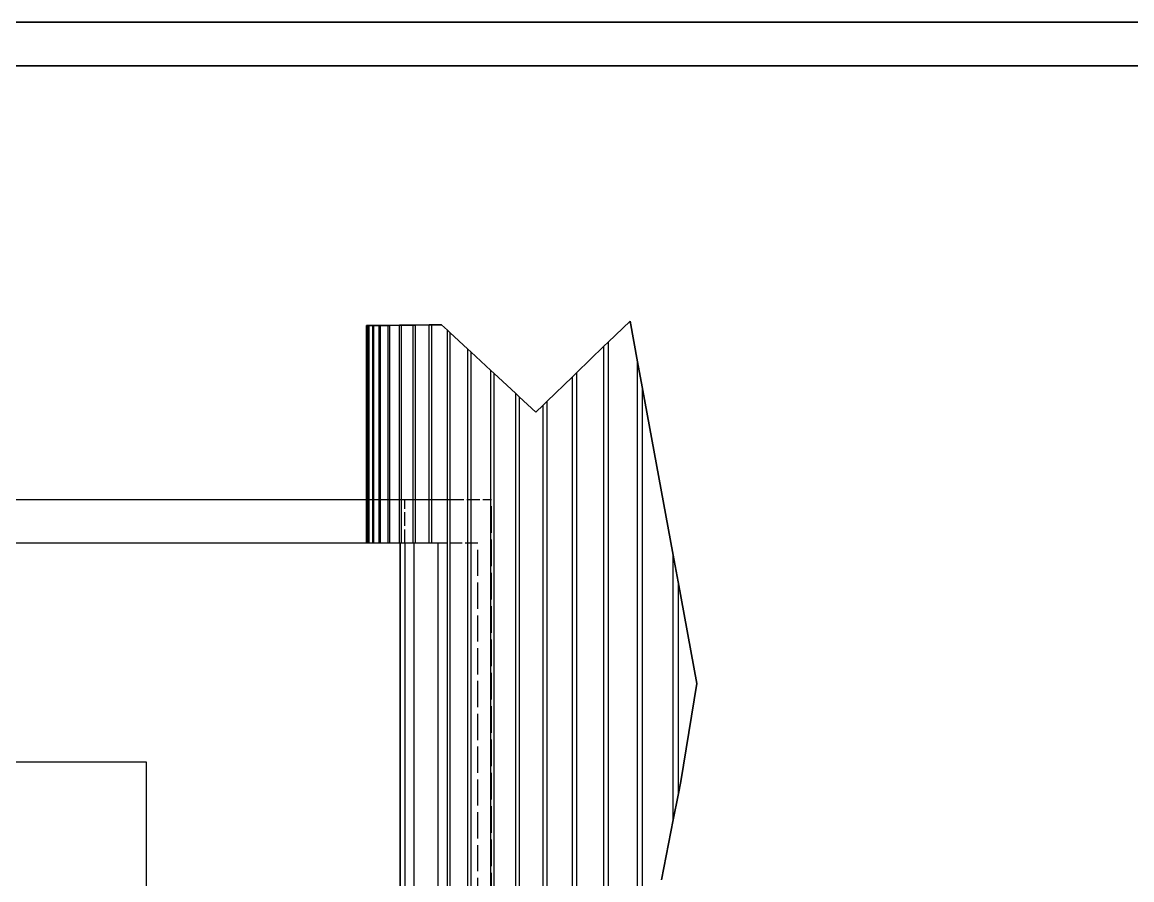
# Model space of a CAD drawing. Header units: millimetres. Extents: x 0 to 100323, y 0 to 59400.
# Drawn here: x 69741 to 82428, y 49598 to 59400 of the extents above; entities that cross this region are included whole.
import ezdxf

# ---------------------------------------------------------------- set-up
doc = ezdxf.new("R2010")
doc.units = ezdxf.units.MM
doc.header["$LTSCALE"] = 100
doc.linetypes.add('DASHED', pattern=[0.2067, 0.1654, -0.0413])
doc.layers.get('0').update_dxf_attribs({"lineweight": 18})
for name, color, linetype, lineweight in [('Border', 7, 'Continuous', 35), ('Break Line', 7, 'Continuous', 35), ('Hidden', 7, 'DASHED', 25), ('Visible', 7, 'Continuous', 25)]:
    doc.layers.add(name, color=color, linetype=linetype, lineweight=lineweight)

# ---------------------------------------------------------------- blocks, each defined once
blk = doc.blocks.new('Borders Bigadan Border')
at = {"layer": 'Border'}
for p, q in [((0, 594), (841, 594)), ((836, 589), (20, 589))]:
    blk.add_line(p, q, dxfattribs=at)

msp = doc.modelspace()

# ---------------------------------------------------------------- linework, layer by layer
at = {"layer": 'Break Line'}
for p, q in [((76690.3, 55983.7), (76441.9, 55743.8)), ((76776.2, 55517.6), (76690.3, 55983.7)), ((73679.9, 55931.6), (73679.1, 55931.6)), ((73679.9, 55931.6), (73681.1, 55931.6)), ((73700.5, 55931.9), (73681.1, 55931.6)), ((73700.5, 55931.9), (73705.3, 55931.9)), ((73748.3, 55932.4), (73705.3, 55931.9)), ((73748.3, 55932.4), (73756.7, 55932.5)), ((73823.3, 55933.3), (73756.7, 55932.5)), ((73823.3, 55933.3), (73835.4, 55933.5)), ((73925.5, 55934.6), (73835.4, 55933.5)), ((73925.5, 55934.6), (73941.1, 55934.8)), ((74054.7, 55936.1), (73941.1, 55934.8)), ((74054.7, 55936.1), (74073.9, 55936.4)), ((74210.7, 55938), (74073.9, 55936.4)), ((74210.7, 55938), (74233.4, 55938.3)), ((74393.3, 55940.2), (74233.4, 55938.3)), ((74393.3, 55940.2), (74419.5, 55940.5)), ((74535.8, 55941.9), (74419.5, 55940.5)), ((74602.3, 55880.3), (74535.8, 55941.9)), ((74602.3, 55880.3), (74632, 55852.7)), ((74837.3, 55662.4), (74632, 55852.7)), ((76392.2, 55695.8), (76078.5, 55392.9)), ((76392.2, 55695.8), (76441.9, 55743.8)), ((74837.3, 55662.4), (74870.5, 55631.6)), ((75098.2, 55420.6), (74870.5, 55631.6)), ((76776.2, 55517.6), (76829, 55231.1)), ((75098.2, 55420.6), (75134.8, 55386.7)), ((75384.5, 55155.3), (75134.8, 55386.7)), ((76032, 55348), (75739.2, 55065.3)), ((76032, 55348), (76078.5, 55392.9)), ((77183.5, 53308.4), (76829, 55231.1)), ((75384.5, 55155.3), (75424.5, 55118.2)), ((75613, 54943.5), (75424.5, 55118.2)), ((75695.9, 55023.5), (75739.2, 55065.3)), ((75695.9, 55023.5), (75613, 54943.5)), ((77183.5, 53308.4), (77239.3, 53005.4)), ((77453.5, 51843.4), (77239.3, 53005.4)), ((77269.5, 50720.7), (77453.5, 51843.4)), ((77239.3, 50566.9), (77269.5, 50720.7)), ((77239.3, 50566.9), (77183.5, 50281.9)), ((77049.4, 49598), (77183.5, 50281.9))]:
    msp.add_line(p, q, dxfattribs=at)
at = {"layer": 'Hidden', "ltscale": 9.523383}
msp.add_line((74116.7, 53445.5), (74116.7, 53945.5), dxfattribs=at)
at = {"layer": 'Hidden', "ltscale": 8.786604}
msp.add_line((74644.6, 53945.5), (75105.9, 53945.5), dxfattribs=at)
at = {"layer": 'Hidden', "ltscale": 18.430206}
msp.add_line((75105.9, 45945.5), (75105.9, 53945.5), dxfattribs=at)
at = {"layer": 'Hidden', "ltscale": 8.712893}
msp.add_line((74950.7, 53445.5), (74493.2, 53445.5), dxfattribs=at)
at = {"layer": 'Hidden', "ltscale": 18.142235}
msp.add_line((74950.7, 45945.5), (74950.7, 53445.5), dxfattribs=at)
at = {"layer": 'Visible'}
for p, q in [((73679.1, 53445.5), (73679.1, 55931.6)), ((73679.9, 53445.5), (73679.9, 55931.6)), ((73681.1, 55931.6), (73681.1, 53445.5)), ((73700.5, 53445.5), (73700.5, 55931.9)), ((73705.3, 55931.9), (73705.3, 53445.5)), ((73748.3, 53445.5), (73748.3, 55932.4)), ((73756.7, 55932.5), (73756.7, 53445.5)), ((73823.3, 53445.5), (73823.3, 55933.3)), ((73835.4, 55933.5), (73835.4, 53445.5)), ((73925.5, 53445.5), (73925.5, 55934.6)), ((73941.1, 55934.8), (73941.1, 53445.5)), ((74054.7, 53445.5), (74054.7, 55936.1)), ((74073.9, 55936.4), (74073.9, 53445.5)), ((74210.7, 53445.5), (74210.7, 55938)), ((74233.4, 55938.3), (74233.4, 53445.5)), ((74393.3, 53445.5), (74393.3, 55940.2)), ((74419.5, 55940.5), (74419.5, 53445.5)), ((74602.3, 46445.5), (74602.3, 55880.3)), ((74632, 55852.7), (74632, 46445.5)), ((76392.2, 46445.5), (76392.2, 55695.8)), ((76441.9, 55743.8), (76441.9, 46445.5)), ((74837.3, 46445.5), (74837.3, 55662.4)), ((74870.5, 55631.6), (74870.5, 46445.5)), ((76776.2, 46445.5), (76776.2, 55517.6)), ((75098.2, 46445.5), (75098.2, 55420.6)), ((75134.8, 55386.7), (75134.8, 46445.5)), ((76032, 46445.5), (76032, 55348)), ((76078.5, 55392.9), (76078.5, 46445.5)), ((76829, 55231.1), (76829, 46445.5)), ((75384.5, 46445.5), (75384.5, 55155.3)), ((75424.5, 55118.2), (75424.5, 46445.5)), ((75739.2, 55065.3), (75739.2, 46445.5)), ((75695.9, 46445.5), (75695.9, 55023.5)), ((58241.5, 53945.5), (74644.6, 53945.5)), ((74493.2, 53445.5), (58392.2, 53445.5)), ((74062.6, 48695.5), (74062.6, 53445.5)), ((74066.9, 48695.5), (74066.9, 53445.5)), ((74121, 48695.5), (74121, 53445.5)), ((74221.6, 48695.5), (74221.6, 53445.5)), ((74493.2, 53445.5), (74493.2, 46445.5)), ((77183.5, 50281.9), (77183.5, 53308.4)), ((77239.3, 53005.4), (77239.3, 50566.9)), ((65658, 50945.5), (71158, 50945.5)), ((71158, 50945.5), (71158, 46195.5))]:
    msp.add_line(p, q, dxfattribs=at)

# ---------------------------------------------------------------- block references
at = {"xscale": 100, "yscale": 100, "zscale": 100}
msp.add_blockref('Borders Bigadan Border', (0, 0), dxfattribs=at)

doc.saveas('drawing.dxf')
